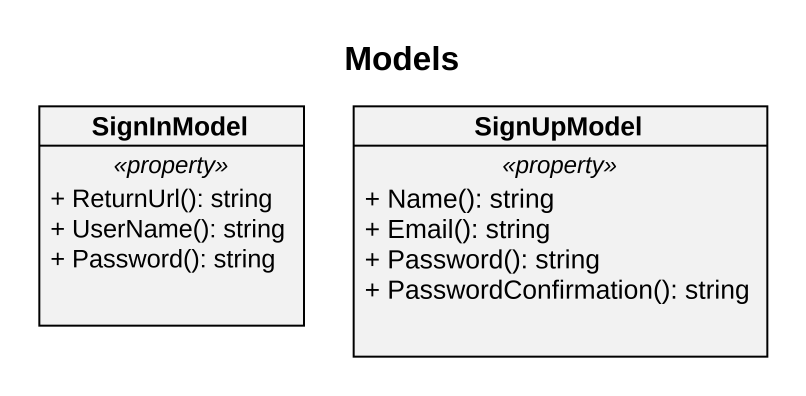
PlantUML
@startuml
title Models
hide circle
hide empty members
skinparam classAttributeIconSize 0
class SignInModel {
  .. <<property>> ..
  + ReturnUrl(): string
  + UserName(): string
  + Password(): string
}
class SignUpModel {
  .. <<property>> ..
  + Name(): string
  + Email(): string
  + Password(): string
  + PasswordConfirmation(): string
}
@enduml
